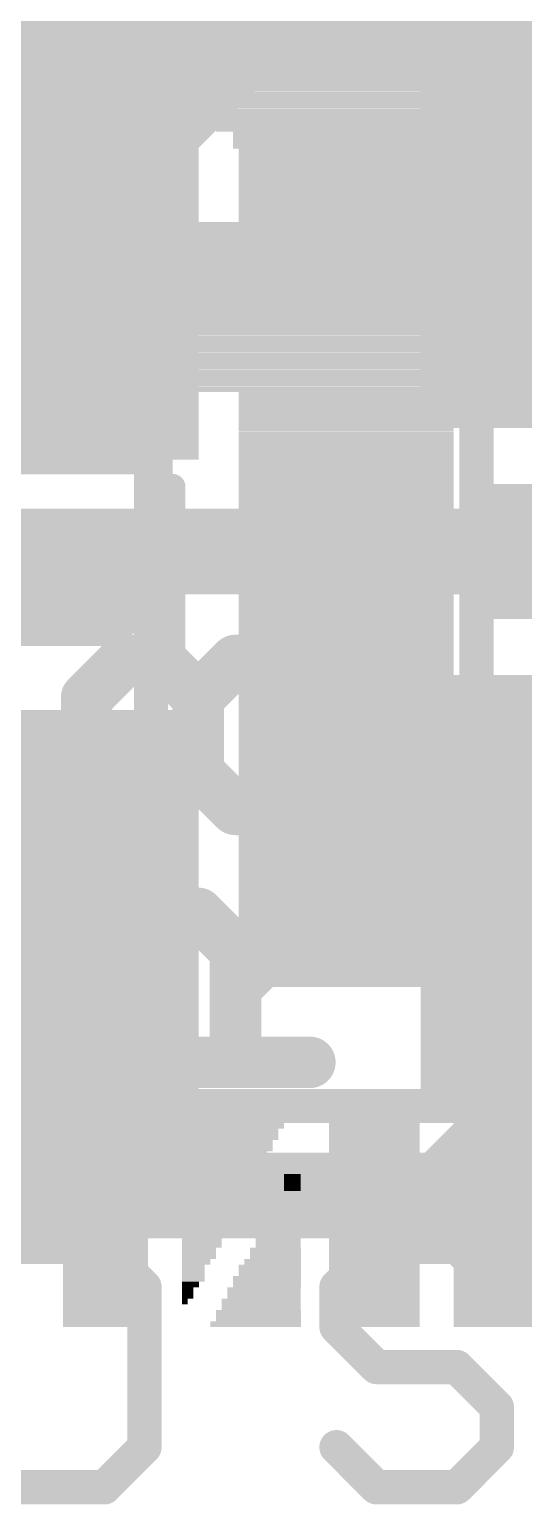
# Model space of a CAD drawing. Extents: x -13.3 to 27, y -0.1 to 27.4.
# Drawn here: x 12.746 to 14.209, y 2.515 to 6.879 of the extents above; entities that cross this region are included whole.
import ezdxf

# ---------------------------------------------------------------- set-up
doc = ezdxf.new("R2010")
doc.units = 0
for name, color, linetype in [('1', 12, 'CONTINUOUS'), ('16', 132, 'CONTINUOUS'), ('21', 40, 'CONTINUOUS'), ('22', 6, 'CONTINUOUS'), ('25', 253, 'CONTINUOUS'), ('27', 253, 'CONTINUOUS'), ('29', 253, 'CONTINUOUS'), ('31', 253, 'CONTINUOUS'), ('35', 253, 'CONTINUOUS'), ('51', 253, 'CONTINUOUS')]:
    doc.layers.add(name, color=color, linetype=linetype)

# ---------------------------------------------------------------- blocks, each defined once
blk = doc.blocks.new('RECT')
blk.add_solid([(-0.5, -0.5), (0.5, -0.5), (-0.5, 0.5), (0.5, 0.5)])

msp = doc.modelspace()

# ---------------------------------------------------------------- linework, layer by layer
at = {"layer": '1', "const_width": 0.254}
for points in [[(13.085, 7.8475), (13.085, 6.546)], [(13.085, 6.546), (13.585, 7.046)], [(13.085, 6.546), (12.796, 6.257)], [(12.796, 6.257), (12.446, 6.257)], [(8.128, 5.334), (15.367, 5.334)]]:
    msp.add_lwpolyline(points, dxfattribs=at)
at = {"layer": '1', "const_width": 0.127}
for points in [[(13.0401, 6.5909, 1), (13.1299, 6.5011)], [(13.1299, 6.5011, 1), (13.0401, 6.5909)], [(13.0215, 6.546, 1), (13.1485, 6.546)], [(12.796, 6.1935, 1), (12.796, 6.3205)], [(12.7511, 6.3019, 1), (12.8409, 6.2121)]]:
    msp.add_lwpolyline(points, format="xyb", dxfattribs=at)
at = {"layer": '16', "const_width": 0.254}
for points in [[(9.525, 6.858), (16.002, 6.858)], [(16.256, 5.715), (13.97, 3.429)], [(13.97, 3.429), (8.128, 3.429)]]:
    msp.add_lwpolyline(points, dxfattribs=at)
at = {"layer": '16', "const_width": 0.127}
for points in [[(13.9251, 3.4739, 1), (14.0149, 3.3841)], [(13.97, 3.3655, 1), (13.97, 3.4925)]]:
    msp.add_lwpolyline(points, format="xyb", dxfattribs=at)
at = {"layer": '21'}
for points, const_width in [([(14.097, 5.334), (15.113, 5.334)], 0.2032), ([(11.938, 5.207), (12.954, 5.207)], 0.3048), ([(12.9679, 3.2772), (12.612, 3.2772)], 0.1016), ([(13.0865, 3.1586), (12.9679, 3.2772)], 0.1016), ([(13.7738, 3.2772), (13.6552, 3.1586)], 0.1016), ([(14.0111, 3.2772), (13.7738, 3.2772)], 0.1016), ([(14.1297, 3.1586), (14.0111, 3.2772)], 0.1016), ([(13.0865, 2.684), (13.0865, 3.1586)], 0.1016), ([(13.6552, 3.1586), (13.6552, 3.0399)], 0.1016), ([(13.6552, 3.0399), (13.7738, 2.9213)], 0.1016), ([(13.7738, 2.9213), (14.0111, 2.9213)], 0.1016), ([(14.0111, 2.9213), (14.1297, 2.8027)], 0.1016), ([(14.1297, 2.8027), (14.1297, 2.684)], 0.1016), ([(12.9679, 2.5654), (13.0865, 2.684)], 0.1016), ([(13.7738, 2.5654), (13.6552, 2.684)], 0.1016), ([(14.1297, 2.684), (14.0111, 2.5654)], 0.1016), ([(12.612, 2.5654), (12.9679, 2.5654)], 0.1016), ([(14.0111, 2.5654), (13.7738, 2.5654)], 0.1016)]:
    msp.add_lwpolyline(points, dxfattribs=dict(at, const_width=const_width))
for points, const_width in [([(14.097, 5.3848, 1), (14.097, 5.2832)], 0.1016), ([(12.954, 5.1308, 1), (12.954, 5.2832)], 0.1524), ([(12.9859, 3.2952, 1), (12.95, 3.2592)], 0.0508), ([(12.9679, 3.2518, 1), (12.9679, 3.3026)], 0.0508), ([(13.7738, 3.3026, 1), (13.7738, 3.2518)], 0.0508), ([(13.7918, 3.2592, 1), (13.7559, 3.2952)], 0.0508), ([(14.029, 3.2952, 1), (13.9931, 3.2592)], 0.0508), ([(14.0111, 3.2518, 1), (14.0111, 3.3026)], 0.0508), ([(13.1119, 3.1586, 1), (13.0611, 3.1586)], 0.0508), ([(13.0686, 3.1406, 1), (13.1045, 3.1765)], 0.0508), ([(13.6806, 3.1586, 1), (13.6298, 3.1586)], 0.0508), ([(13.6372, 3.1765, 1), (13.6731, 3.1406)], 0.0508), ([(14.1118, 3.1406, 1), (14.1477, 3.1765)], 0.0508), ([(13.6731, 3.0579, 1), (13.6372, 3.022)], 0.0508), ([(13.6298, 3.0399, 1), (13.6806, 3.0399)], 0.0508), ([(13.7738, 2.9467, 1), (13.7738, 2.8959)], 0.0508), ([(14.029, 2.9393, 1), (13.9931, 2.9033)], 0.0508), ([(14.0111, 2.8959, 1), (14.0111, 2.9467)], 0.0508), ([(13.7559, 2.9033, 1), (13.7918, 2.9393)], 0.0508), ([(14.1551, 2.8027, 1), (14.1043, 2.8027)], 0.0508), ([(14.1118, 2.7847, 1), (14.1477, 2.8206)], 0.0508), ([(13.0611, 2.684, 1), (13.1119, 2.684)], 0.0508), ([(13.1045, 2.6661, 1), (13.0686, 2.702)], 0.0508), ([(13.6731, 2.702, 1), (13.6372, 2.6661)], 0.0508), ([(14.1043, 2.684, 1), (14.1551, 2.684)], 0.0508), ([(14.1477, 2.6661, 1), (14.1118, 2.702)], 0.0508), ([(12.95, 2.5834, 1), (12.9859, 2.5474)], 0.0508), ([(12.9679, 2.54, 1), (12.9679, 2.5908)], 0.0508), ([(13.7738, 2.5908, 1), (13.7738, 2.54)], 0.0508), ([(13.7559, 2.5474, 1), (13.7918, 2.5834)], 0.0508), ([(13.9931, 2.5834, 1), (14.029, 2.5474)], 0.0508), ([(14.0111, 2.54, 1), (14.0111, 2.5908)], 0.0508)]:
    msp.add_lwpolyline(points, format="xyb", dxfattribs=dict(at, const_width=const_width))
at = {"layer": '25', "const_width": 0.1524}
for points in [[(12.9153, 4.9016), (13.0255, 5.0118)], [(13.0255, 5.0118), (13.1357, 5.0118)], [(13.1357, 5.0118), (13.2458, 4.9016)], [(13.2458, 4.9016), (13.356, 5.0118)], [(13.356, 5.0118), (13.4661, 5.0118)], [(13.4661, 5.0118), (13.5763, 4.9016)], [(12.9153, 4.6813), (12.9153, 4.9016)], [(13.2458, 4.6813), (13.2458, 4.9016)], [(13.5763, 4.9016), (13.5763, 4.6813)], [(13.0255, 4.5711), (12.9153, 4.6813)], [(13.2458, 4.6813), (13.1357, 4.5711)], [(13.356, 4.5711), (13.2458, 4.6813)], [(13.5763, 4.6813), (13.4661, 4.5711)], [(13.1357, 4.5711), (13.0255, 4.5711)], [(13.4661, 4.5711), (13.356, 4.5711)], [(12.9153, 4.1532), (13.0255, 4.2633)], [(13.0255, 4.2633), (13.2458, 4.2633)], [(13.2458, 4.2633), (13.356, 4.1532)], [(13.356, 4.043), (13.5763, 4.2633)], [(12.9153, 3.8227), (12.9153, 4.1532)], [(13.356, 4.1532), (13.356, 3.8227)], [(13.5763, 3.8227), (12.9153, 3.8227)]]:
    msp.add_lwpolyline(points, dxfattribs=at)
at = {"layer": '25', "const_width": 0.0762}
for points in [[(13.0255, 5.0499, 1), (13.0255, 4.9737)], [(13.0524, 4.9848, 1), (12.9986, 5.0387)], [(13.1626, 5.0387, 1), (13.1087, 4.9848)], [(13.1357, 4.9737, 1), (13.1357, 5.0499)], [(13.356, 5.0499, 1), (13.356, 4.9737)], [(13.3829, 4.9848, 1), (13.329, 5.0387)], [(13.4931, 5.0387, 1), (13.4392, 4.9848)], [(13.4661, 4.9737, 1), (13.4661, 5.0499)], [(12.9534, 4.9016, 1), (12.8772, 4.9016)], [(13.2839, 4.9016, 1), (13.2077, 4.9016)], [(13.6144, 4.9016, 1), (13.5382, 4.9016)], [(12.8884, 4.9285, 1), (12.9423, 4.8747)], [(13.2189, 4.9285, 1), (13.2728, 4.8747)], [(13.2189, 4.8747, 1), (13.2728, 4.9285)], [(13.5494, 4.8747, 1), (13.6032, 4.9285)], [(12.9423, 4.7082, 1), (12.8884, 4.6543)], [(13.2728, 4.7082, 1), (13.2189, 4.6543)], [(13.2728, 4.6543, 1), (13.2189, 4.7082)], [(13.6032, 4.6543, 1), (13.5494, 4.7082)], [(12.8772, 4.6813, 1), (12.9534, 4.6813)], [(13.2077, 4.6813, 1), (13.2839, 4.6813)], [(13.5382, 4.6813, 1), (13.6144, 4.6813)], [(13.0255, 4.6092, 1), (13.0255, 4.533)], [(12.9986, 4.5442, 1), (13.0524, 4.5981)], [(13.1087, 4.5981, 1), (13.1626, 4.5442)], [(13.1357, 4.533, 1), (13.1357, 4.6092)], [(13.356, 4.6092, 1), (13.356, 4.533)], [(13.329, 4.5442, 1), (13.3829, 4.5981)], [(13.4392, 4.5981, 1), (13.4931, 4.5442)], [(13.4661, 4.533, 1), (13.4661, 4.6092)], [(13.0255, 4.3014, 1), (13.0255, 4.2252)], [(13.0524, 4.2364, 1), (12.9986, 4.2903)], [(13.2728, 4.2903, 1), (13.2189, 4.2364)], [(13.2458, 4.2252, 1), (13.2458, 4.3014)], [(13.6032, 4.2364, 1), (13.5494, 4.2903)], [(12.9534, 4.1532, 1), (12.8772, 4.1532)], [(12.8884, 4.1801, 1), (12.9423, 4.1262)], [(13.3941, 4.1532, 1), (13.3179, 4.1532)], [(13.329, 4.1262, 1), (13.3829, 4.1801)], [(13.329, 4.07, 1), (13.3829, 4.0161)], [(12.9153, 3.8608, 1), (12.9153, 3.7846)], [(13.5763, 3.7846, 1), (13.5763, 3.8608)], [(12.8772, 3.8227, 1), (12.9534, 3.8227)], [(13.3179, 3.8227, 1), (13.3941, 3.8227)]]:
    msp.add_lwpolyline(points, format="xyb", dxfattribs=at)
at = {"layer": '27', "const_width": 0.0381}
for points in [[(12.8203, 6.7768, 1), (12.7822, 6.7768)], [(12.7822, 6.5311, 1), (12.8203, 6.5311)], [(13.1699, 6.512, 1), (13.1699, 6.5501)], [(13.189, 6.2741, 1), (13.1509, 6.2741)], [(13.1699, 6.2551, 1), (13.1699, 6.2932)], [(13.1834, 5.892, 1), (13.1564, 5.919)], [(13.1509, 5.9055, 1), (13.189, 5.9055)], [(13.0336, 5.7961, 1), (13.0605, 5.7692)], [(13.047, 5.7636, 1), (13.047, 5.8017)], [(13.189, 5.5257, 1), (13.1509, 5.5257)], [(13.1699, 5.2609, 1), (13.1699, 5.299)], [(13.1509, 5.0342, 1), (13.189, 5.0342)], [(13.047, 4.8019, 1), (13.047, 4.7638)], [(13.0661, 4.7829, 1), (13.028, 4.7829)], [(13.189, 4.7829, 1), (13.1509, 4.7829)], [(13.1699, 4.7638, 1), (13.1699, 4.8019)], [(13.047, 4.6791, 1), (13.047, 4.641)], [(13.028, 4.66, 1), (13.0661, 4.66)], [(13.1509, 4.66, 1), (13.189, 4.66)], [(13.1699, 4.641, 1), (13.1699, 4.6791)], [(13.0605, 4.4166, 1), (13.0336, 4.3896)], [(13.047, 4.384, 1), (13.047, 4.4221)], [(13.189, 4.2802, 1), (13.1509, 4.2802)], [(13.1564, 4.2667, 1), (13.1834, 4.2937)], [(13.1834, 4.021, 1), (13.1564, 4.0479)], [(13.1509, 4.0345, 1), (13.189, 4.0345)], [(13.0336, 3.9251, 1), (13.0605, 3.8981)], [(13.0336, 3.8981, 1), (13.0605, 3.9251)], [(13.047, 3.8925, 1), (13.047, 3.9306)]]:
    msp.add_lwpolyline(points, format="xyb", dxfattribs=at)
at = {"layer": '27', "const_width": 0.0762}
for points in [[(12.8013, 6.5311), (12.8013, 6.7768)], [(13.1699, 6.5311), (12.4327, 6.5311)], [(13.1699, 6.2741), (12.6784, 6.2741)], [(13.1699, 5.9055), (13.1699, 6.2741)], [(13.047, 5.7826), (13.1699, 5.9055)], [(12.6784, 5.7826), (13.047, 5.7826)], [(13.1699, 5.0342), (13.1699, 5.5257)], [(12.4327, 5.28), (13.1699, 5.28)], [(13.047, 4.66), (13.047, 4.7829)], [(13.047, 4.7829), (13.1699, 4.7829)], [(13.1699, 4.7829), (13.1699, 4.66)], [(13.1699, 4.66), (13.047, 4.66)], [(12.5555, 4.4031), (13.047, 4.4031)], [(13.047, 3.9116), (12.5555, 4.4031)], [(13.047, 4.4031), (13.1699, 4.2802)], [(13.1699, 4.2802), (13.1699, 4.0345)], [(13.1699, 4.0345), (13.047, 3.9116)], [(13.047, 3.9116), (12.5555, 3.9116)]]:
    msp.add_lwpolyline(points, dxfattribs=at)
at = {"layer": '51', "const_width": 0.1016}
for points in [[(14.07, 4.824), (14.07, 5.844)], [(13.106, 4.851), (13.106, 5.588)]]:
    msp.add_lwpolyline(points, dxfattribs=at)
at = {"layer": '51', "const_width": 0.0508}
for points in [[(14.0954, 5.844, 1), (14.0446, 5.844)], [(13.1314, 5.588, 1), (13.0806, 5.588)], [(13.0806, 4.851, 1), (13.1314, 4.851)], [(14.0446, 4.824, 1), (14.0954, 4.824)]]:
    msp.add_lwpolyline(points, format="xyb", dxfattribs=at)

# ---------------------------------------------------------------- block references
at = {"layer": '1', "xscale": 1.2, "rotation": 90}
for p, yscale in [((14.605, 6.35), 1.3), ((12.446, 6.257), 1.5), ((14.605, 4.318), 1.3), ((12.446, 4.157), 1.5)]:
    msp.add_blockref('RECT', p, dxfattribs=dict(at, yscale=yscale))
at = {"layer": '22', "rotation": 180}
for p, xscale, yscale in [((13.4239, 6.8702), 1.0226, 0.0168), ((13.4239, 6.8534), 1.0226, 0.0168), ((13.4323, 6.8367), 1.0394, 0.0167), ((13.4323, 6.8199), 1.0394, 0.0168), ((13.4323, 6.8032), 1.0394, 0.0167), ((13.4406, 6.7864), 1.0561, 0.0168), ((13.4406, 6.7696), 1.0561, 0.0168), ((13.4491, 6.7529), 1.0729, 0.0167), ((13.4491, 6.7361), 1.0729, 0.0168), ((13.4491, 6.7193), 1.0729, 0.0168), ((13.4491, 6.7026), 1.0729, 0.0167), ((13.4491, 6.6858), 1.0729, 0.0168), ((13.4491, 6.669), 1.0729, 0.0168), ((13.4575, 6.6523), 1.0897, 0.0167), ((13.4575, 6.6355), 1.0897, 0.0168), ((13.4575, 6.6188), 1.0897, 0.0167), ((13.4575, 6.602), 1.0897, 0.0168), ((13.6502, 6.5852), 0.7041, 0.0168), ((13.6754, 6.5685), 0.6538, 0.0167), ((13.6754, 6.5517), 0.6538, 0.0168), ((13.6754, 6.5349), 0.6538, 0.0168), ((13.6837, 6.5182), 0.6371, 0.0167), ((13.6837, 6.5014), 0.6371, 0.0168), ((13.6837, 6.4846), 0.6371, 0.0168), ((13.6837, 6.4679), 0.6371, 0.0167), ((13.6837, 6.4511), 0.6371, 0.0168), ((13.6837, 6.4343), 0.6371, 0.0168), ((13.6837, 6.4176), 0.6371, 0.0167), ((13.6837, 6.4008), 0.6371, 0.0168), ((13.6837, 6.3841), 0.6371, 0.0167), ((13.6837, 6.3673), 0.6371, 0.0168), ((13.6837, 6.3505), 0.6371, 0.0168), ((13.6837, 6.3338), 0.6371, 0.0167), ((13.4575, 6.3002), 1.0897, 0.0168), ((13.4575, 6.2835), 1.0897, 0.0167), ((13.6837, 6.317), 0.6371, 0.0168), ((13.4575, 6.2667), 1.0897, 0.0168), ((13.4575, 6.2499), 1.0897, 0.0168), ((13.4575, 6.2332), 1.0897, 0.0167), ((13.4575, 6.2164), 1.0897, 0.0168), ((13.4575, 6.1997), 1.0897, 0.0167), ((13.4575, 6.1829), 1.0897, 0.0168), ((13.4575, 6.1661), 1.0897, 0.0168), ((13.4575, 6.1494), 1.0897, 0.0167), ((13.4575, 6.1326), 1.0897, 0.0168), ((13.4575, 6.1158), 1.0897, 0.0168), ((13.4575, 6.0991), 1.0897, 0.0167), ((13.4575, 6.0823), 1.0897, 0.0168), ((13.4575, 6.0655), 1.0897, 0.0168), ((13.4575, 6.0488), 1.0897, 0.0167), ((13.4575, 6.032), 1.0897, 0.0168), ((13.4575, 6.0152), 1.0897, 0.0168), ((13.4575, 5.9985), 1.0897, 0.0167), ((13.4575, 5.9817), 1.0897, 0.0168), ((13.4575, 5.9649), 1.0897, 0.0167), ((13.4575, 5.9482), 1.0897, 0.0168), ((13.4575, 5.9314), 1.0897, 0.0168), ((13.4575, 5.9146), 1.0897, 0.0167), ((13.4575, 5.8979), 1.0897, 0.0168), ((13.4575, 5.8811), 1.0897, 0.0168), ((13.4575, 5.8643), 1.0897, 0.0167), ((13.4575, 5.8476), 1.0897, 0.0168), ((13.4575, 5.8308), 1.0897, 0.0168), ((13.4575, 5.814), 1.0897, 0.0167), ((13.6837, 5.7973), 0.6371, 0.0168), ((13.6837, 5.7805), 0.6371, 0.0167), ((13.6837, 5.7638), 0.6371, 0.0168), ((13.6837, 5.747), 0.6371, 0.0168), ((13.6837, 5.7302), 0.6371, 0.0167), ((13.6837, 5.7135), 0.6371, 0.0168), ((13.6837, 5.6967), 0.6371, 0.0168), ((13.6837, 5.6799), 0.6371, 0.0167), ((13.6837, 5.6632), 0.6371, 0.0168), ((13.6837, 5.6464), 0.6371, 0.0168), ((13.6837, 5.6297), 0.6371, 0.0167), ((13.6837, 5.6129), 0.6371, 0.0168), ((13.6837, 5.5961), 0.6371, 0.0168), ((13.6837, 5.5794), 0.6371, 0.0167), ((13.6837, 5.5626), 0.6371, 0.0168), ((13.6837, 5.5459), 0.6371, 0.0167), ((13.6837, 5.5291), 0.6371, 0.0168), ((13.6837, 5.5123), 0.6371, 0.0168), ((13.6837, 5.4956), 0.6371, 0.0167), ((13.6837, 5.4788), 0.6371, 0.0168), ((13.6837, 5.462), 0.6371, 0.0168), ((13.6837, 5.4453), 0.6371, 0.0167), ((13.6837, 5.4285), 0.6371, 0.0168), ((13.6837, 5.4117), 0.6371, 0.0168), ((13.6837, 5.395), 0.6371, 0.0167), ((13.6837, 5.3782), 0.6371, 0.0168), ((13.6837, 5.3615), 0.6371, 0.0167), ((13.6837, 5.3447), 0.6371, 0.0168), ((13.6837, 5.3279), 0.6371, 0.0168), ((13.6837, 5.3112), 0.6371, 0.0167), ((13.6837, 5.2944), 0.6371, 0.0168), ((13.6837, 5.2776), 0.6371, 0.0168), ((13.6837, 5.2609), 0.6371, 0.0167), ((13.6837, 5.2441), 0.6371, 0.0168), ((13.6837, 5.2273), 0.6371, 0.0168), ((13.6837, 5.2106), 0.6371, 0.0167), ((13.6837, 5.1938), 0.6371, 0.0168), ((13.6837, 5.177), 0.6371, 0.0168), ((13.6837, 5.1603), 0.6371, 0.0167), ((13.6837, 5.1435), 0.6371, 0.0168), ((13.6837, 5.1268), 0.6371, 0.0167), ((13.6837, 5.11), 0.6371, 0.0168), ((13.6837, 5.0932), 0.6371, 0.0168), ((13.6837, 5.0765), 0.6371, 0.0167), ((13.6837, 5.0597), 0.6371, 0.0168), ((13.6837, 5.0429), 0.6371, 0.0168), ((13.6837, 5.0262), 0.6371, 0.0167), ((13.6837, 5.0094), 0.6371, 0.0168), ((13.6837, 4.9926), 0.6371, 0.0168), ((13.6837, 4.9759), 0.6371, 0.0167), ((13.6837, 4.9591), 0.6371, 0.0168), ((13.6837, 4.9424), 0.6371, 0.0167), ((13.6837, 4.9256), 0.6371, 0.0168), ((13.6837, 4.9088), 0.6371, 0.0168), ((13.6837, 4.8921), 0.6371, 0.0167), ((13.6837, 4.8753), 0.6371, 0.0168), ((13.6837, 4.8585), 0.6371, 0.0168), ((13.6837, 4.8418), 0.6371, 0.0167), ((13.6837, 4.825), 0.6371, 0.0168), ((13.6837, 4.8082), 0.6371, 0.0168), ((13.6837, 4.7915), 0.6371, 0.0167), ((13.6837, 4.7747), 0.6371, 0.0168), ((13.6837, 4.7579), 0.6371, 0.0168), ((13.6837, 4.7412), 0.6371, 0.0167), ((13.6837, 4.7244), 0.6371, 0.0168), ((13.6837, 4.7077), 0.6371, 0.0167), ((13.6837, 4.6909), 0.6371, 0.0168), ((13.6837, 4.6741), 0.6371, 0.0168), ((13.6837, 4.6574), 0.6371, 0.0167), ((13.6837, 4.6406), 0.6371, 0.0168), ((13.6837, 4.6238), 0.6371, 0.0168), ((13.6837, 4.6071), 0.6371, 0.0167), ((13.6837, 4.5903), 0.6371, 0.0168), ((13.6837, 4.5735), 0.6371, 0.0168), ((13.6837, 4.5568), 0.6371, 0.0167), ((13.6837, 4.54), 0.6371, 0.0168), ((13.6837, 4.5232), 0.6371, 0.0167), ((13.6837, 4.5065), 0.6371, 0.0168), ((13.6837, 4.4897), 0.6371, 0.0168), ((13.6837, 4.4729), 0.6371, 0.0167), ((13.6837, 4.4562), 0.6371, 0.0168), ((13.6837, 4.4394), 0.6371, 0.0168), ((13.6837, 4.4226), 0.6371, 0.0167), ((13.6837, 4.4059), 0.6371, 0.0168), ((13.6837, 4.3891), 0.6371, 0.0168), ((13.6837, 4.3723), 0.6371, 0.0167), ((13.6837, 4.3556), 0.6371, 0.0168), ((13.6837, 4.3388), 0.6371, 0.0168), ((13.6837, 4.322), 0.6371, 0.0167), ((13.6837, 4.3053), 0.6371, 0.0168), ((13.6837, 4.2885), 0.6371, 0.0167), ((13.6837, 4.2718), 0.6371, 0.0168), ((13.6837, 4.255), 0.6371, 0.0168), ((13.6837, 4.2382), 0.6371, 0.0167), ((13.6837, 4.2215), 0.6371, 0.0168), ((13.6837, 4.2047), 0.6371, 0.0168), ((13.6837, 4.1879), 0.6371, 0.0167), ((13.6837, 4.1712), 0.6371, 0.0168), ((13.6837, 4.1544), 0.6371, 0.0168), ((13.6837, 4.1376), 0.6371, 0.0167), ((13.6837, 4.1209), 0.6371, 0.0168), ((13.6837, 4.1042), 0.6371, 0.0167), ((13.6837, 4.0874), 0.6371, 0.0168), ((13.6837, 4.0706), 0.6371, 0.0168), ((13.6837, 4.0539), 0.6371, 0.0167), ((13.843, 3.7353), 13.998, 0.0168), ((13.843, 3.7186), 13.998, 0.0167), ((13.843, 3.7018), 13.998, 0.0168), ((13.843, 3.6851), 13.998, 0.0167), ((13.843, 3.6683), 13.998, 0.0168), ((13.843, 3.6515), 13.998, 0.0168), ((12.9713, 3.6348), 0.2515, 0.0167), ((12.9713, 3.618), 0.2515, 0.0168), ((13.3485, 3.6348), 0.3017, 0.0167), ((13.3401, 3.618), 0.285, 0.0168), ((13.7675, 3.6348), 0.2683, 0.0167), ((13.7675, 3.618), 0.2683, 0.0168), ((17.4222, 3.6348), 6.8397, 0.0167), ((17.4222, 3.618), 6.8397, 0.0168), ((12.9713, 3.6012), 0.2515, 0.0168), ((12.9713, 3.5845), 0.2515, 0.0167), ((13.3401, 3.6012), 0.285, 0.0168), ((13.3317, 3.5845), 0.2682, 0.0167), ((13.7675, 3.6012), 0.2683, 0.0168), ((13.7675, 3.5845), 0.2683, 0.0167), ((17.4222, 3.6012), 6.8397, 0.0168), ((17.4222, 3.5845), 6.8397, 0.0167), ((12.9713, 3.5677), 0.2515, 0.0168), ((12.9713, 3.5509), 0.2515, 0.0168), ((12.9713, 3.5342), 0.2515, 0.0167), ((13.3317, 3.5677), 0.2682, 0.0168), ((13.3233, 3.5509), 0.2514, 0.0168), ((13.315, 3.5342), 0.2347, 0.0167), ((13.7675, 3.5677), 0.2683, 0.0168), ((13.7675, 3.5509), 0.2683, 0.0168), ((13.7675, 3.5342), 0.2683, 0.0167), ((17.4222, 3.5677), 6.8397, 0.0168), ((17.4222, 3.5509), 6.8397, 0.0168), ((17.4222, 3.5342), 6.8397, 0.0167), ((12.9713, 3.5174), 0.2515, 0.0168), ((12.9713, 3.5006), 0.2515, 0.0168), ((12.9713, 3.4839), 0.2515, 0.0167), ((13.315, 3.5174), 0.2347, 0.0168), ((13.315, 3.5006), 0.2347, 0.0168), ((13.3066, 3.4839), 0.2179, 0.0167), ((13.5244, 3.4839), 0.0503, 0.0167), ((13.7675, 3.5174), 0.2683, 0.0168), ((13.7675, 3.5006), 0.2683, 0.0168), ((13.7675, 3.4839), 0.2683, 0.0167), ((17.4222, 3.5174), 6.8397, 0.0168), ((17.4222, 3.5006), 6.8397, 0.0168), ((17.4222, 3.4839), 6.8397, 0.0167), ((12.9713, 3.4671), 0.2515, 0.0168), ((12.9713, 3.4504), 0.2515, 0.0167), ((13.2982, 3.4671), 0.2012, 0.0168), ((13.2982, 3.4504), 0.2012, 0.0167), ((13.5244, 3.4671), 0.0503, 0.0168), ((13.5244, 3.4504), 0.0503, 0.0167), ((13.7675, 3.4671), 0.2683, 0.0168), ((13.7675, 3.4504), 0.2683, 0.0167), ((17.4222, 3.4671), 6.8397, 0.0168), ((17.4222, 3.4504), 6.8397, 0.0167), ((12.9713, 3.4336), 0.2515, 0.0168), ((12.9713, 3.4168), 0.2515, 0.0168), ((12.9713, 3.4001), 0.2515, 0.0167), ((13.2898, 3.4336), 0.1844, 0.0168), ((13.2898, 3.4168), 0.1844, 0.0168), ((13.2814, 3.4001), 0.1676, 0.0167), ((13.5077, 3.4001), 0.0838, 0.0167), ((13.5161, 3.4336), 0.067, 0.0168), ((13.5161, 3.4168), 0.067, 0.0168), ((13.7675, 3.4336), 0.2683, 0.0168), ((13.7675, 3.4168), 0.2683, 0.0168), ((13.7675, 3.4001), 0.2683, 0.0167), ((17.4222, 3.4336), 6.8397, 0.0168), ((17.4222, 3.4168), 6.8397, 0.0168), ((17.4222, 3.4001), 6.8397, 0.0167), ((12.9713, 3.3833), 0.2515, 0.0168), ((12.9713, 3.3665), 0.2515, 0.0168), ((13.2814, 3.3833), 0.1676, 0.0168), ((13.2731, 3.3665), 0.1509, 0.0168), ((13.4993, 3.3665), 0.1006, 0.0168), ((13.5077, 3.3833), 0.0838, 0.0168), ((13.7675, 3.3833), 0.2683, 0.0168), ((13.7675, 3.3665), 0.2683, 0.0168), ((17.4222, 3.3833), 6.8397, 0.0168), ((17.4222, 3.3665), 6.8397, 0.0168), ((12.9713, 3.3498), 0.2515, 0.0167), ((12.9713, 3.333), 0.2515, 0.0168), ((12.9713, 3.3162), 0.2515, 0.0168), ((13.2731, 3.3498), 0.1509, 0.0167), ((13.2647, 3.333), 0.1341, 0.0168), ((13.2563, 3.3162), 0.1173, 0.0168), ((13.4909, 3.333), 0.1173, 0.0168), ((13.4909, 3.3162), 0.1173, 0.0168), ((13.4993, 3.3498), 0.1006, 0.0167), ((13.7675, 3.3498), 0.2683, 0.0167), ((13.7675, 3.333), 0.2683, 0.0168), ((13.7675, 3.3162), 0.2683, 0.0168), ((17.4222, 3.3498), 6.8397, 0.0167), ((17.4222, 3.333), 6.8397, 0.0168), ((17.4222, 3.3162), 6.8397, 0.0168), ((12.9713, 3.2995), 0.2515, 0.0167), ((12.9713, 3.2827), 0.2515, 0.0168), ((12.9713, 3.266), 0.2515, 0.0167), ((13.2563, 3.2995), 0.1173, 0.0167), ((13.2563, 3.2827), 0.1173, 0.0168), ((13.2479, 3.266), 0.1006, 0.0167), ((13.4742, 3.266), 0.1508, 0.0167), ((13.4825, 3.2995), 0.1341, 0.0167), ((13.4825, 3.2827), 0.1341, 0.0168), ((13.7675, 3.2995), 0.2683, 0.0167), ((13.7675, 3.2827), 0.2683, 0.0168), ((13.7675, 3.266), 0.2683, 0.0167), ((17.4222, 3.2995), 6.8397, 0.0167), ((17.4222, 3.2827), 6.8397, 0.0168), ((17.4222, 3.266), 6.8397, 0.0167), ((12.9713, 3.2492), 0.2515, 0.0168), ((12.9713, 3.2324), 0.2515, 0.0168), ((13.2479, 3.2492), 0.1006, 0.0168), ((13.2395, 3.2324), 0.0838, 0.0168), ((13.4658, 3.2324), 0.1676, 0.0168), ((13.4742, 3.2492), 0.1508, 0.0168), ((13.7675, 3.2492), 0.2683, 0.0168), ((13.7675, 3.2324), 0.2683, 0.0168), ((17.4222, 3.2492), 6.8397, 0.0168), ((17.4222, 3.2324), 6.8397, 0.0168), ((12.9713, 3.2157), 0.2515, 0.0167), ((12.9713, 3.1989), 0.2515, 0.0168), ((12.9713, 3.1821), 0.2515, 0.0168), ((13.2311, 3.2157), 0.067, 0.0167), ((13.2311, 3.1989), 0.067, 0.0168), ((13.2311, 3.1821), 0.067, 0.0168), ((13.4491, 3.1821), 0.2011, 0.0168), ((13.4574, 3.2157), 0.1844, 0.0167), ((13.4574, 3.1989), 0.1844, 0.0168), ((13.7675, 3.2157), 0.2683, 0.0167), ((13.7675, 3.1989), 0.2683, 0.0168), ((13.7675, 3.1821), 0.2683, 0.0168), ((17.4222, 3.2157), 6.8397, 0.0167), ((17.4222, 3.1989), 6.8397, 0.0168), ((17.4222, 3.1821), 6.8397, 0.0168), ((12.9713, 3.1654), 0.2515, 0.0167), ((12.9713, 3.1486), 0.2515, 0.0168), ((13.2228, 3.1654), 0.0503, 0.0167), ((13.2144, 3.1486), 0.0335, 0.0168), ((13.4406, 3.1486), 0.2179, 0.0168), ((13.4491, 3.1654), 0.2011, 0.0167), ((13.7675, 3.1654), 0.2683, 0.0167), ((13.7675, 3.1486), 0.2683, 0.0168), ((17.4222, 3.1654), 6.8397, 0.0167), ((17.4222, 3.1486), 6.8397, 0.0168), ((12.9713, 3.1318), 0.2515, 0.0168), ((12.9713, 3.1151), 0.2515, 0.0167), ((12.9713, 3.0983), 0.2515, 0.0168), ((13.2144, 3.1318), 0.0335, 0.0168), ((13.206, 3.1151), 0.0167, 0.0167), ((13.4322, 3.1151), 0.2347, 0.0167), ((13.4322, 3.0983), 0.2347, 0.0168), ((13.4406, 3.1318), 0.2179, 0.0168), ((13.7675, 3.1318), 0.2683, 0.0168), ((13.7675, 3.1151), 0.2683, 0.0167), ((13.7675, 3.0983), 0.2683, 0.0168), ((17.4222, 3.1318), 6.8397, 0.0168), ((17.4222, 3.1151), 6.8397, 0.0167), ((17.4222, 3.0983), 6.8397, 0.0168), ((12.9713, 3.0815), 0.2515, 0.0168), ((12.9713, 3.0648), 0.2515, 0.0167), ((12.9713, 3.048), 0.2515, 0.0168), ((13.4155, 3.048), 0.2682, 0.0168), ((13.4239, 3.0815), 0.2514, 0.0168), ((13.4239, 3.0648), 0.2514, 0.0167), ((13.7675, 3.0815), 0.2683, 0.0168), ((13.7675, 3.0648), 0.2683, 0.0167), ((13.7675, 3.048), 0.2683, 0.0168), ((17.4222, 3.0815), 6.8397, 0.0168), ((17.4222, 3.0648), 6.8397, 0.0167), ((17.4222, 3.048), 6.8397, 0.0168)]:
    msp.add_blockref('RECT', p, dxfattribs=dict(at, xscale=xscale, yscale=yscale))
at = {"layer": '29', "xscale": 1.3016, "rotation": 90}
for p, yscale in [((14.605, 6.35), 1.4016), ((12.446, 6.257), 1.6016), ((14.605, 4.318), 1.4016), ((12.446, 4.157), 1.6016)]:
    msp.add_blockref('RECT', p, dxfattribs=dict(at, yscale=yscale))
at = {"layer": '31', "xscale": 1.2, "rotation": 90}
for p, yscale in [((14.605, 6.35), 1.3), ((12.446, 6.257), 1.5), ((14.605, 4.318), 1.3), ((12.446, 4.157), 1.5)]:
    msp.add_blockref('RECT', p, dxfattribs=dict(at, yscale=yscale))
at = {"layer": '35', "xscale": 0.3998, "yscale": 1.0002, "rotation": 90}
msp.add_blockref('RECT', (14.605, 5.334), dxfattribs=at)
at = {"layer": '51', "rotation": 90}
for p, xscale, yscale in [((14.605, 6.0372), 0.5936, 1.3), ((12.4449, 5.9377), 0.7501, 1.4501), ((14.605, 4.6256), 0.5832, 1.3), ((12.4449, 4.4899), 0.7501, 1.4501)]:
    msp.add_blockref('RECT', p, dxfattribs=dict(at, xscale=xscale, yscale=yscale))

doc.saveas('drawing.dxf')
